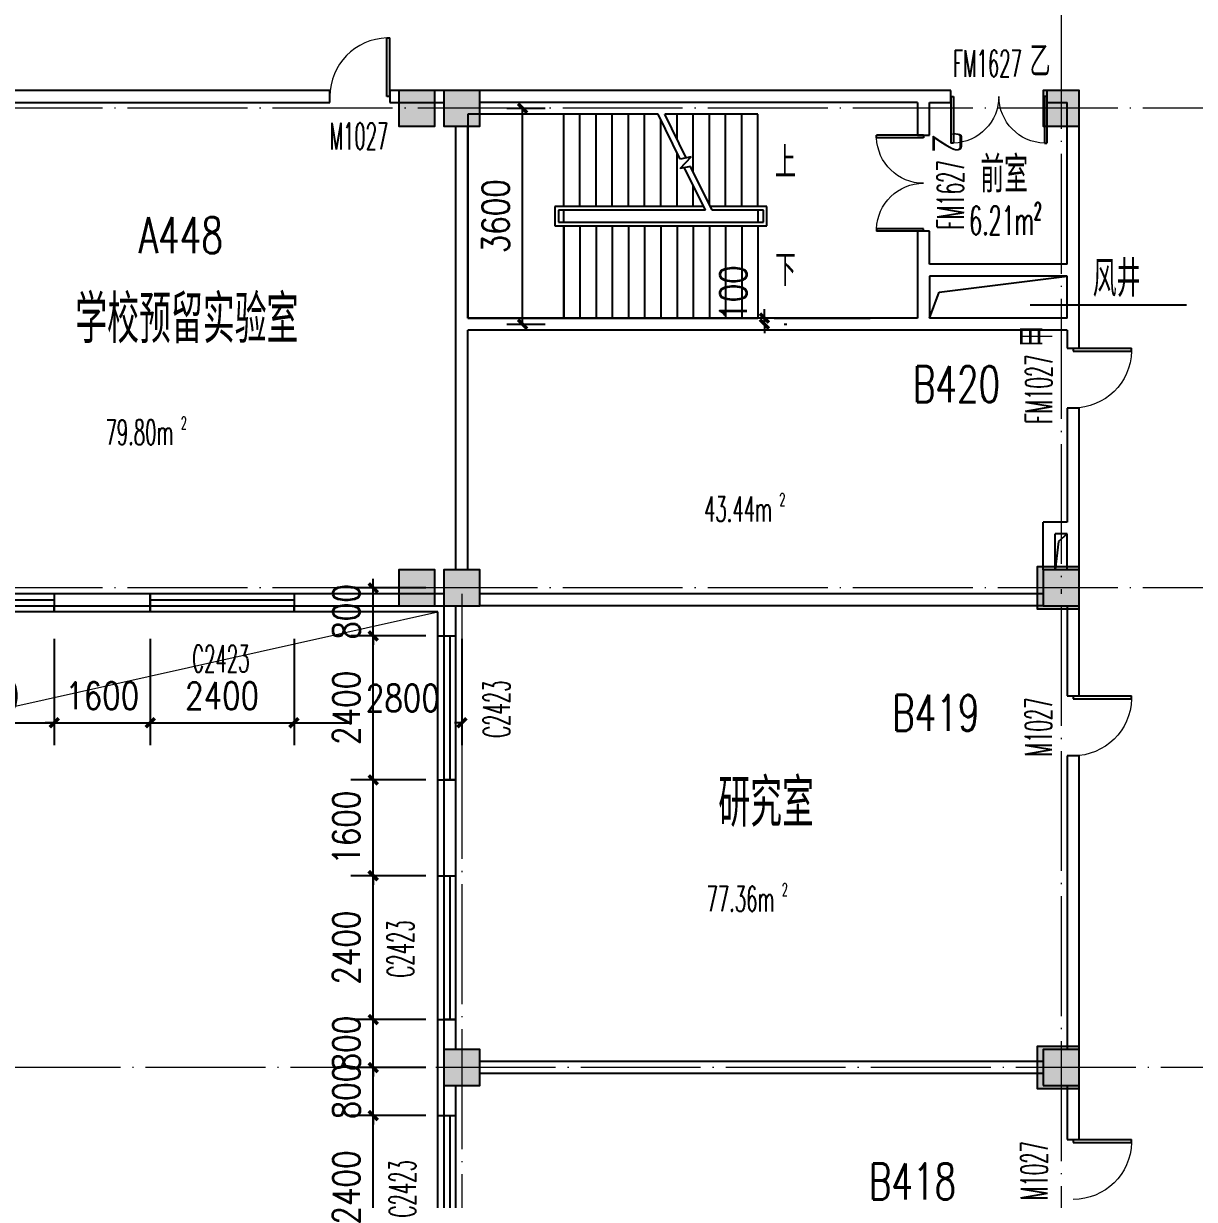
# Model space of a CAD drawing. Extents: x 1417642 to 3570900, y 124798 to 1191112.
# Drawn here: x 1504097 to 1523634, y 333017 to 352632 of the extents above; entities that cross this region are included whole.
import ezdxf

# ---------------------------------------------------------------- set-up
doc = ezdxf.new("R2010")
doc.units = 0
doc.header["$LTSCALE"] = 1000
doc.header["$MEASUREMENT"] = 0
doc.linetypes.add('DOTE', pattern=[2.42, 2, -0.2, 0.02, -0.2])
doc.layers.get('0').update_dxf_attribs({"linetype": 'CONTINUOUS'})
doc.layers.get('Defpoints').update_dxf_attribs({"linetype": 'CONTINUOUS'})
for name, color, linetype in [('colu', 2, 'CONTINUOUS'), ('COLUMN', 9, 'CONTINUOUS'), ('DIM_SYMB', 3, 'CONTINUOUS'), ('DOTE', 1, 'DOTE'), ('PUB_DIM', 3, 'CONTINUOUS'), ('PUB_HATCH', 8, 'CONTINUOUS'), ('PUB_TEXT', 40, 'CONTINUOUS'), ('SPACE', 7, 'CONTINUOUS'), ('STAIR', 2, 'CONTINUOUS'), ('SURFACE', 6, 'CONTINUOUS'), ('tiaozheng', 20, 'CONTINUOUS'), ('WALL', 4, 'CONTINUOUS'), ('WINDOW', 2, 'CONTINUOUS'), ('WINDOW_TEXT', 7, 'CONTINUOUS'), ('填充', 252, 'CONTINUOUS'), ('建筑轮廓', 2, 'CONTINUOUS'), ('柱填充', 8, 'CONTINUOUS')]:
    doc.layers.add(name, color=color, linetype=linetype)
doc.styles.add('_TCH_DIM', font='ROMANS', dxfattribs={"width": 0.7, "bigfont": 'Z'})
doc.styles.add('_TCH_SPACE', font='ROMANS', dxfattribs={"width": 0.7, "height": 5, "bigfont": 'Z'})
doc.styles.add('_TCH_WINDOW', font='ROMANS.shx', dxfattribs={"width": 0.7, "height": 400, "bigfont": 'Z.shx'})
doc.styles.add('DIM_FONT', font='SIMPLEX.shx', dxfattribs={"width": 0.8})
doc.styles.add('Z', font='ROMANS', dxfattribs={"width": 0.7, "bigfont": 'Z'})
doc.dimstyles.new('DIMN150', dxfattribs={"dimscale": 1.5, "dimtxt": 300, "dimasz": 100, "dimexe": 250, "dimexo": 300, "dimgap": 150, "dimtad": 1, "dimdec": 0, "dimzin": 0, "dimdsep": 46, "dimtxsty": 'DIM_FONT', "dimblk": 'ARCHTICK', "dimcen": 0.09, "dimdle": 1.5, "dimclrt": 7, "dimazin": 2, "dimtfac": 1, "dimtdec": 0, "dimtix": 1, "dimtmove": 2, "dimatfit": 3, "dimldrblk": 'ARCHTICK', "dimfxl": 1, "dimtolj": 1, "dimtzin": 0, "dimarcsym": 0})

# ---------------------------------------------------------------- blocks, each defined once
blk = doc.blocks.new('896')
at = {"layer": '柱填充'}
h = blk.add_hatch(color=256, dxfattribs=at)
h.paths.add_polyline_path([(1580873, 568265), (1580873, 568965), (1580273, 568965), (1580273, 568265)])
h.paths.add_polyline_path([(1572873, 568265), (1572873, 568965), (1572273, 568965), (1572273, 568265)])
h.paths.add_polyline_path([(1564873, 568265), (1564873, 568965), (1564273, 568965), (1564273, 568265)])
h.paths.add_polyline_path([(1556873, 568265), (1556873, 568965), (1556273, 568965), (1556273, 568265)])
h.paths.add_polyline_path([(1546873, 568265), (1546873, 568965), (1546273, 568965), (1546273, 568265)])
h.paths.add_polyline_path([(1536873, 568265), (1536873, 568965), (1536273, 568965), (1536273, 568265)])
h.paths.add_polyline_path([(1533273, 568265), (1533273, 568965), (1532673, 568965), (1532673, 568265)])
h.paths.add_polyline_path([(1523273, 568365), (1523273, 568965), (1522673, 568965), (1522673, 568365)])
h.paths.add_polyline_path([(1590123, 558965), (1589423, 558965), (1589423, 558365), (1590123, 558365)])
h.paths.add_polyline_path([(1580923, 558365), (1580923, 559065), (1580223, 559065), (1580223, 558365)])
h.paths.add_polyline_path([(1572923, 558365), (1572923, 559065), (1572223, 559065), (1572223, 558365)])
h.paths.add_polyline_path([(1564923, 558365), (1564923, 559065), (1564223, 559065), (1564223, 558365)])
h.paths.add_polyline_path([(1556923, 558365), (1556923, 559065), (1556223, 559065), (1556223, 558365)])
h.paths.add_polyline_path([(1546923, 558365), (1546923, 559065), (1546223, 559065), (1546223, 558365)])
h.paths.add_polyline_path([(1536873, 558365), (1536873, 558965), (1536273, 558965), (1536273, 558365)])
h.paths.add_polyline_path([(1533273, 558365), (1533273, 558965), (1532673, 558965), (1532673, 558365)])
h.paths.add_polyline_path([(1523372, 558965), (1522672, 558965), (1522672, 558365), (1523372, 558365)])
h.paths.add_polyline_path([(1590123, 554765), (1590123, 555365), (1589523, 555365), (1589523, 554765)])
h.paths.add_polyline_path([(1580873, 554765), (1580873, 555365), (1580273, 555365), (1580273, 554765)])
h.paths.add_polyline_path([(1572873, 554765), (1572873, 555365), (1572273, 555365), (1572273, 554765)])
h.paths.add_polyline_path([(1564873, 554765), (1564873, 555365), (1564273, 555365), (1564273, 554765)])
h.paths.add_polyline_path([(1556873, 554765), (1556873, 555365), (1556273, 555365), (1556273, 554765)])
h.paths.add_polyline_path([(1546873, 554765), (1546873, 555365), (1546273, 555365), (1546273, 554765)])
h.paths.add_polyline_path([(1536873, 554765), (1536873, 555365), (1536273, 555365), (1536273, 554765)])
h.paths.add_polyline_path([(1533273, 554765), (1533273, 555365), (1532673, 555365), (1532673, 554765)])
h.paths.add_polyline_path([(1523372, 555365), (1522672, 555365), (1522672, 554765), (1523372, 554765)])
h.paths.add_polyline_path([(1590123, 546765), (1590123, 547365), (1589523, 547365), (1589523, 546765)])
h.paths.add_polyline_path([(1580873, 546765), (1580873, 547365), (1580273, 547365), (1580273, 546765)])
h.paths.add_polyline_path([(1572873, 546765), (1572873, 547365), (1572273, 547365), (1572273, 546765)])
h.paths.add_polyline_path([(1564873, 546765), (1564873, 547365), (1564273, 547365), (1564273, 546765)])
h.paths.add_polyline_path([(1556873, 546765), (1556873, 547365), (1556273, 547365), (1556273, 546765)])
h.paths.add_polyline_path([(1546873, 546715), (1546873, 547415), (1546173, 547415), (1546173, 546715)])
h.paths.add_polyline_path([(1536973, 546715), (1536973, 547415), (1536273, 547415), (1536273, 546715)])
h.paths.add_polyline_path([(1533273, 546715), (1533273, 547415), (1532573, 547415), (1532573, 546715)])
h.paths.add_polyline_path([(1523372, 547365), (1522672, 547365), (1522672, 546765), (1523372, 546765)])
h.paths.add_polyline_path([(1546873, 539365), (1546173, 539365), (1546173, 538765), (1546873, 538765)])
h.paths.add_polyline_path([(1536973, 538715), (1536973, 539415), (1536273, 539415), (1536273, 538715)])
h.paths.add_polyline_path([(1533273, 538715), (1533273, 539415), (1532573, 539415), (1532573, 538715)])
h.paths.add_polyline_path([(1523372, 539365), (1522672, 539365), (1522672, 538765), (1523372, 538765)])
h.paths.add_polyline_path([(1546873, 531365), (1546173, 531365), (1546173, 530765), (1546873, 530765)])
h.paths.add_polyline_path([(1536973, 530715), (1536973, 531415), (1536273, 531415), (1536273, 530715)])
h.paths.add_polyline_path([(1533273, 530715), (1533273, 531415), (1532573, 531415), (1532573, 530715)])
h.paths.add_polyline_path([(1523372, 531365), (1522672, 531365), (1522672, 530765), (1523372, 530765)])
h.paths.add_polyline_path([(1546873, 523365), (1546173, 523365), (1546173, 522765), (1546873, 522765)])
h.paths.add_polyline_path([(1536973, 522715), (1536973, 523415), (1536273, 523415), (1536273, 522715)])
h.paths.add_polyline_path([(1533273, 522715), (1533273, 523415), (1532573, 523415), (1532573, 522715)])
h.paths.add_polyline_path([(1523372, 523365), (1522672, 523365), (1522672, 522765), (1523372, 522765)])
h.paths.add_polyline_path([(1546873, 515365), (1546173, 515365), (1546173, 514765), (1546873, 514765)])
h.paths.add_polyline_path([(1536973, 514715), (1536973, 515415), (1536273, 515415), (1536273, 514715)])
h.paths.add_polyline_path([(1533273, 514715), (1533273, 515415), (1532573, 515415), (1532573, 514715)])
h.paths.add_polyline_path([(1523372, 515365), (1522672, 515365), (1522672, 514765), (1523372, 514765)])
h.paths.add_polyline_path([(1546873, 507365), (1546173, 507365), (1546173, 506765), (1546873, 506765)])
h.paths.add_polyline_path([(1536973, 506715), (1536973, 507415), (1536273, 507415), (1536273, 506715)])
h.paths.add_polyline_path([(1533273, 506715), (1533273, 507415), (1532573, 507415), (1532573, 506715)])
h.paths.add_polyline_path([(1523372, 507365), (1522672, 507365), (1522672, 506765), (1523372, 506765)])
h.paths.add_polyline_path([(1546873, 499365), (1546173, 499365), (1546173, 498765), (1546873, 498765)])
h.paths.add_polyline_path([(1536973, 498715), (1536973, 499415), (1536273, 499415), (1536273, 498715)])
h.paths.add_polyline_path([(1533273, 498715), (1533273, 499415), (1532573, 499415), (1532573, 498715)])
h.paths.add_polyline_path([(1523372, 499365), (1522672, 499365), (1522672, 498765), (1523372, 498765)])
h.paths.add_polyline_path([(1546873, 490765), (1546873, 491365), (1546273, 491365), (1546273, 490765)])
h.paths.add_polyline_path([(1536873, 490765), (1536873, 491365), (1536273, 491365), (1536273, 490765)])
h.paths.add_polyline_path([(1533273, 490765), (1533273, 491365), (1532673, 491365), (1532673, 490765)])
h.paths.add_polyline_path([(1523273, 490765), (1523273, 491365), (1522673, 491365), (1522673, 490765)])
at = {"layer": 'colu'}
for points in [[(1590123, 554765), (1590123, 555365), (1589523, 555365), (1589523, 554765)], [(1590123, 546765), (1590123, 547365), (1589523, 547365), (1589523, 546765)]]:
    blk.add_lwpolyline(points, close=True, dxfattribs=at)
blk = doc.blocks.new('i89')
at = {"layer": '柱填充'}
h = blk.add_hatch(color=256, dxfattribs=at)
h.paths.add_polyline_path([(1555333, 501498), (1555333, 502098), (1554733, 502098), (1554733, 501498)])
h.paths.add_polyline_path([(1525733, 501498), (1525733, 502098), (1525133, 502098), (1525133, 501498)])
h.paths.add_polyline_path([(1517733, 501498), (1517733, 502098), (1517133, 502098), (1517133, 501498)])
h.paths.add_polyline_path([(1509733, 501498), (1509733, 502098), (1509133, 502098), (1509133, 501498)])
h.paths.add_polyline_path([(1501733, 501498), (1501733, 502098), (1501133, 502098), (1501133, 501498)])
h.paths.add_polyline_path([(1498133, 501498), (1498133, 502098), (1497533, 502098), (1497533, 501498)])
h.paths.add_polyline_path([(1498133, 529448), (1498133, 530148), (1497433, 530148), (1497433, 529448)])
h.paths.add_polyline_path([(1498133, 537448), (1498133, 538148), (1497433, 538148), (1497433, 537448)])
h.paths.add_polyline_path([(1541783, 545398), (1541783, 546098), (1541083, 546098), (1541083, 545398)])
h.paths.add_polyline_path([(1565333, 559098), (1565333, 559698), (1564733, 559698), (1564733, 559098)])
h.paths.add_polyline_path([(1565383, 549098), (1565383, 549798), (1564683, 549798), (1564683, 549098)])
h.paths.add_polyline_path([(1565333, 545498), (1565333, 546098), (1564733, 546098), (1564733, 545498)])
h.paths.add_polyline_path([(1565383, 538098), (1564683, 538098), (1564683, 537498), (1565383, 537498)])
h.paths.add_polyline_path([(1565333, 529498), (1565333, 530098), (1564733, 530098), (1564733, 529498)])
h.paths.add_polyline_path([(1565333, 519498), (1565333, 520098), (1564733, 520098), (1564733, 519498)])
h.paths.add_polyline_path([(1565333, 511498), (1565333, 512098), (1564733, 512098), (1564733, 511498)])
h.paths.add_polyline_path([(1565333, 501498), (1565333, 502098), (1564733, 502098), (1564733, 501498)])
h.paths.add_polyline_path([(1555333, 559098), (1555333, 559698), (1554733, 559698), (1554733, 559098)])
h.paths.add_polyline_path([(1555333, 549098), (1555333, 549698), (1554733, 549698), (1554733, 549098)])
h.paths.add_polyline_path([(1555333, 545498), (1555333, 546098), (1554733, 546098), (1554733, 545498)])
h.paths.add_polyline_path([(1555333, 537498), (1555333, 538098), (1554733, 538098), (1554733, 537498)])
h.paths.add_polyline_path([(1555433, 529448), (1555433, 530148), (1554733, 530148), (1554733, 529448)])
h.paths.add_polyline_path([(1555433, 519448), (1555433, 520148), (1554733, 520148), (1554733, 519448)])
h.paths.add_polyline_path([(1555433, 511498), (1555433, 512198), (1554733, 512198), (1554733, 511498)])
h.paths.add_polyline_path([(1551733, 557298), (1551733, 557898), (1551133, 557898), (1551133, 557298)])
h.paths.add_polyline_path([(1551783, 549098), (1551783, 549798), (1551083, 549798), (1551083, 549098)])
h.paths.add_polyline_path([(1551733, 545498), (1551733, 546098), (1551133, 546098), (1551133, 545498)])
h.paths.add_polyline_path([(1551733, 537498), (1551733, 538098), (1551133, 538098), (1551133, 537498)])
h.paths.add_polyline_path([(1551733, 529498), (1551733, 530098), (1551133, 530098), (1551133, 529498)])
h.paths.add_polyline_path([(1551733, 519498), (1551733, 520098), (1551133, 520098), (1551133, 519498)])
h.paths.add_polyline_path([(1551783, 511498), (1551783, 512198), (1551083, 512198), (1551083, 511498)])
h.paths.add_polyline_path([(1551733, 501498), (1551733, 502098), (1551133, 502098), (1551133, 501498)])
h.paths.add_polyline_path([(1541733, 559098), (1541733, 559698), (1541133, 559698), (1541133, 559098)])
h.paths.add_polyline_path([(1541733, 557298), (1541733, 557898), (1541133, 557898), (1541133, 557298)])
h.paths.add_polyline_path([(1541783, 549098), (1541783, 549798), (1541083, 549798), (1541083, 549098)])
h.paths.add_polyline_path([(1541733, 537498), (1541733, 538298), (1541133, 538298), (1541133, 537498)])
h.paths.add_polyline_path([(1541733, 519298), (1541733, 520098), (1541133, 520098), (1541133, 519298)])
h.paths.add_polyline_path([(1541833, 511498), (1541833, 512298), (1541033, 512298), (1541033, 511498)])
h.paths.add_polyline_path([(1541733, 501498), (1541733, 502098), (1541133, 502098), (1541133, 501498)])
h.paths.add_polyline_path([(1533733, 559098), (1533733, 559698), (1533133, 559698), (1533133, 559098)])
h.paths.add_polyline_path([(1533783, 549098), (1533783, 549798), (1533083, 549798), (1533083, 549098)])
h.paths.add_polyline_path([(1533733, 545498), (1533733, 546098), (1533133, 546098), (1533133, 545498)])
h.paths.add_polyline_path([(1533733, 537498), (1533733, 538298), (1533133, 538298), (1533133, 537498)])
h.paths.add_polyline_path([(1533733, 519298), (1533733, 520098), (1533133, 520098), (1533133, 519298)])
h.paths.add_polyline_path([(1533833, 511498), (1533833, 512298), (1533033, 512298), (1533033, 511498)])
h.paths.add_polyline_path([(1533733, 501498), (1533733, 502098), (1533133, 502098), (1533133, 501498)])
h.paths.add_polyline_path([(1525733, 559098), (1525733, 559698), (1525133, 559698), (1525133, 559098)])
h.paths.add_polyline_path([(1525783, 549098), (1525783, 549798), (1525083, 549798), (1525083, 549098)])
h.paths.add_polyline_path([(1525733, 545498), (1525733, 546098), (1525133, 546098), (1525133, 545498)])
h.paths.add_polyline_path([(1525733, 537498), (1525733, 538298), (1525133, 538298), (1525133, 537498)])
h.paths.add_polyline_path([(1525733, 519298), (1525733, 520098), (1525133, 520098), (1525133, 519298)])
h.paths.add_polyline_path([(1525833, 511498), (1525833, 512298), (1525033, 512298), (1525033, 511498)])
h.paths.add_polyline_path([(1517733, 559098), (1517733, 559698), (1517133, 559698), (1517133, 559098)])
h.paths.add_polyline_path([(1517783, 549098), (1517783, 549798), (1517083, 549798), (1517083, 549098)])
h.paths.add_polyline_path([(1517733, 545498), (1517733, 546098), (1517133, 546098), (1517133, 545498)])
h.paths.add_polyline_path([(1517733, 537498), (1517733, 538298), (1517133, 538298), (1517133, 537498)])
h.paths.add_polyline_path([(1517733, 519298), (1517733, 520098), (1517133, 520098), (1517133, 519298)])
h.paths.add_polyline_path([(1517833, 511498), (1517833, 512298), (1517033, 512298), (1517033, 511498)])
h.paths.add_polyline_path([(1509733, 559098), (1509733, 559698), (1509133, 559698), (1509133, 559098)])
h.paths.add_polyline_path([(1509783, 549098), (1509783, 549798), (1509083, 549798), (1509083, 549098)])
h.paths.add_polyline_path([(1509733, 545498), (1509733, 546098), (1509133, 546098), (1509133, 545498)])
h.paths.add_polyline_path([(1509733, 537498), (1509733, 538298), (1509133, 538298), (1509133, 537498)])
h.paths.add_polyline_path([(1509733, 519298), (1509733, 520098), (1509133, 520098), (1509133, 519298)])
h.paths.add_polyline_path([(1509833, 511498), (1509833, 512298), (1509033, 512298), (1509033, 511498)])
h.paths.add_polyline_path([(1509733, 480798), (1509733, 481398), (1509133, 481398), (1509133, 480798)])
h.paths.add_polyline_path([(1501733, 559098), (1501733, 559698), (1501133, 559698), (1501133, 559098)])
h.paths.add_polyline_path([(1501733, 549098), (1501733, 549698), (1501133, 549698), (1501133, 549098)])
h.paths.add_polyline_path([(1501733, 545498), (1501733, 546098), (1501133, 546098), (1501133, 545498)])
h.paths.add_polyline_path([(1501733, 537498), (1501733, 538098), (1501133, 538098), (1501133, 537498)])
h.paths.add_polyline_path([(1501733, 529498), (1501733, 530098), (1501133, 530098), (1501133, 529498)])
h.paths.add_polyline_path([(1501733, 519498), (1501733, 520098), (1501133, 520098), (1501133, 519498)])
h.paths.add_polyline_path([(1501833, 511498), (1501833, 512198), (1501133, 512198), (1501133, 511498)])
h.paths.add_polyline_path([(1501733, 480798), (1501733, 481398), (1501133, 481398), (1501133, 480798)])
h.paths.add_polyline_path([(1498133, 559098), (1498133, 559698), (1497533, 559698), (1497533, 559098)])
h.paths.add_polyline_path([(1498183, 549098), (1498183, 549798), (1497483, 549798), (1497483, 549098)])
h.paths.add_polyline_path([(1498133, 545498), (1498133, 546098), (1497533, 546098), (1497533, 545498)])
h.paths.add_polyline_path([(1498133, 519448), (1498133, 520148), (1497433, 520148), (1497433, 519448)])
h.paths.add_polyline_path([(1498133, 511448), (1498133, 512148), (1497433, 512148), (1497433, 511448)])
h.paths.add_polyline_path([(1498133, 480798), (1498133, 481398), (1497533, 481398), (1497533, 480798)])
h.paths.add_polyline_path([(1488133, 559098), (1488133, 559698), (1487533, 559698), (1487533, 559098)])
h.paths.add_polyline_path([(1488233, 549098), (1488233, 549798), (1487533, 549798), (1487533, 549098)])
h.paths.add_polyline_path([(1488133, 545498), (1488133, 546098), (1487533, 546098), (1487533, 545498)])
h.paths.add_polyline_path([(1488133, 537498), (1488133, 538098), (1487533, 538098), (1487533, 537498)])
h.paths.add_polyline_path([(1488133, 529498), (1488133, 530098), (1487533, 530098), (1487533, 529498)])
h.paths.add_polyline_path([(1488133, 519498), (1488133, 520098), (1487533, 520098), (1487533, 519498)])
h.paths.add_polyline_path([(1488133, 511498), (1488133, 512098), (1487533, 512098), (1487533, 511498)])
h.paths.add_polyline_path([(1488133, 501498), (1488133, 502098), (1487533, 502098), (1487533, 501498)])
h.paths.add_polyline_path([(1488133, 480798), (1488133, 481398), (1487533, 481398), (1487533, 480798)])
h.paths.add_polyline_path([(1498133, 484398), (1498133, 485198), (1497433, 485198), (1497433, 484398)])
h.paths.add_polyline_path([(1498134, 496298), (1498134, 497098), (1497433, 497098), (1497433, 496298)])
h.paths.add_polyline_path([(1487533, 497098), (1487533, 496298), (1488233, 496298), (1488233, 497098)])
h.paths.add_polyline_path([(1487533, 485198), (1487533, 484398), (1488233, 484398), (1488233, 485198)])
h.paths.add_polyline_path([(1509733, 496298), (1509733, 497098), (1509033, 497098), (1509033, 496298)])
h.paths.add_polyline_path([(1509733, 484398), (1509733, 485198), (1509033, 485198), (1509033, 484398)])
at = {"layer": 'colu'}
for points in [[(1488133, 545498), (1488133, 546098), (1487533, 546098), (1487533, 545498)], [(1498133, 545498), (1498133, 546098), (1497533, 546098), (1497533, 545498)], [(1488133, 537498), (1488133, 538098), (1487533, 538098), (1487533, 537498)], [(1498133, 537448), (1498133, 538148), (1497433, 538148), (1497433, 537448)], [(1488133, 529498), (1488133, 530098), (1487533, 530098), (1487533, 529498)], [(1498133, 529448), (1498133, 530148), (1497433, 530148), (1497433, 529448)]]:
    blk.add_lwpolyline(points, close=True, dxfattribs=at)
blk = doc.blocks.new('_ArchTick')
at = {"color": 0, "linetype": 'ByBlock', "const_width": 0.4}
blk.add_lwpolyline([(-0.5, -0.5), (0.5, 0.5)], dxfattribs=at)
blk = doc.blocks.new('*D951')
at = {"layer": 'Defpoints', "color": 0}
for p in [(1516339, 347717), (1516339, 347617), (1516458, 347717)]:
    blk.add_point(p, dxfattribs=at)
at = {"layer": 'PUB_DIM', "color": 0, "lineweight": -2}
for p, q in [((1516458, 347717), (1516458, 347867)), ((1516458, 347617), (1516458, 347717)), ((1516458, 347617), (1516458, 347467)), ((1516789, 347717), (1516833, 347717)), ((1516789, 347617), (1516833, 347617))]:
    blk.add_line(p, q, dxfattribs=at)
at = {"layer": 'PUB_DIM', "color": 0, "lineweight": -2, "xscale": 150, "yscale": 150, "zscale": 150}
for p, rotation in [((1516458, 347717), 270), ((1516458, 347617), 90)]:
    blk.add_blockref('_ArchTick', p, dxfattribs=dict(at, rotation=rotation))
at = {"layer": 'PUB_DIM', "color": 7, "insert": (1515941, 348135), "char_height": 450, "attachment_point": 5, "rotation": 90, "style": 'DIM_FONT'}
blk.add_mtext('\\A1;100', dxfattribs=at)
blk = doc.blocks.new('*D1097')
at = {"layer": 'Defpoints', "color": 0}
for p in [(1509933, 343217), (1511260, 343217), (1511260, 342417)]:
    blk.add_point(p, dxfattribs=at)
at = {"layer": 'PUB_DIM', "color": 0, "lineweight": -2}
for p, q in [((1509933, 343217), (1509933, 343367)), ((1510810, 343217), (1509558, 343217)), ((1509933, 342417), (1509933, 343217)), ((1510810, 342417), (1509558, 342417)), ((1509933, 342417), (1509933, 342267))]:
    blk.add_line(p, q, dxfattribs=at)
at = {"layer": 'PUB_DIM', "color": 0, "lineweight": -2, "xscale": 150, "yscale": 150, "zscale": 150}
for p, rotation in [((1509933, 343217), 269.9904508880487), ((1509933, 342417), 89.99045088804874)]:
    blk.add_blockref('_ArchTick', p, dxfattribs=dict(at, rotation=rotation))
at = {"layer": 'PUB_DIM', "color": 7, "insert": (1509483, 342817), "char_height": 450, "attachment_point": 5, "rotation": 89.9905, "style": 'DIM_FONT'}
blk.add_mtext('\\A1;800', dxfattribs=at)
blk = doc.blocks.new('*D1098')
at = {"layer": 'Defpoints', "color": 0}
for p in [(1509933, 342417), (1511260, 342417), (1511260, 340017)]:
    blk.add_point(p, dxfattribs=at)
at = {"layer": 'PUB_DIM', "color": 0, "lineweight": -2}
for p, q in [((1510810, 342417), (1509558, 342417)), ((1509932, 340015), (1509933, 342419)), ((1510810, 340017), (1509557, 340017))]:
    blk.add_line(p, q, dxfattribs=at)
at = {"layer": 'PUB_DIM', "color": 0, "lineweight": -2, "xscale": 150, "yscale": 150, "zscale": 150}
for p, rotation in [((1509933, 342417), 89.99045088805158), ((1509932, 340017), 269.9904508880516)]:
    blk.add_blockref('_ArchTick', p, dxfattribs=dict(at, rotation=rotation))
at = {"layer": 'PUB_DIM', "color": 7, "insert": (1509482, 341217), "char_height": 450, "attachment_point": 5, "rotation": 89.9905, "style": 'DIM_FONT'}
blk.add_mtext('\\A1;2400', dxfattribs=at)
blk = doc.blocks.new('*D1099')
at = {"layer": 'Defpoints', "color": 0}
for p in [(1509932, 340017), (1511260, 340017), (1511259, 338417)]:
    blk.add_point(p, dxfattribs=at)
at = {"layer": 'PUB_DIM', "color": 0, "lineweight": -2}
for p, q in [((1509932, 340017), (1509932, 340167)), ((1510810, 340017), (1509557, 340017)), ((1509932, 338417), (1509932, 340017)), ((1510809, 338417), (1509557, 338417)), ((1509932, 338417), (1509932, 338267))]:
    blk.add_line(p, q, dxfattribs=at)
at = {"layer": 'PUB_DIM', "color": 0, "lineweight": -2, "xscale": 150, "yscale": 150, "zscale": 150}
for p, rotation in [((1509932, 340017), 269.9904508880541), ((1509932, 338417), 89.9904508880541)]:
    blk.add_blockref('_ArchTick', p, dxfattribs=dict(at, rotation=rotation))
at = {"layer": 'PUB_DIM', "color": 7, "insert": (1509482, 339217), "char_height": 450, "attachment_point": 5, "rotation": 89.9905, "style": 'DIM_FONT'}
blk.add_mtext('\\A1;1600', dxfattribs=at)
blk = doc.blocks.new('*D1100')
at = {"layer": 'Defpoints', "color": 0}
for p in [(1509932, 338417), (1511259, 338417), (1511259, 336017)]:
    blk.add_point(p, dxfattribs=at)
at = {"layer": 'PUB_DIM', "color": 0, "lineweight": -2}
for p, q in [((1510809, 338417), (1509557, 338417)), ((1509932, 336015), (1509932, 338419)), ((1510809, 336017), (1509557, 336017))]:
    blk.add_line(p, q, dxfattribs=at)
at = {"layer": 'PUB_DIM', "color": 0, "lineweight": -2, "xscale": 150, "yscale": 150, "zscale": 150}
for p, rotation in [((1509932, 338417), 89.99045088805146), ((1509932, 336017), 269.9904508880515)]:
    blk.add_blockref('_ArchTick', p, dxfattribs=dict(at, rotation=rotation))
at = {"layer": 'PUB_DIM', "color": 7, "insert": (1509482, 337217), "char_height": 450, "attachment_point": 5, "rotation": 89.9905, "style": 'DIM_FONT'}
blk.add_mtext('\\A1;2400', dxfattribs=at)
blk = doc.blocks.new('*D1101')
at = {"layer": 'Defpoints', "color": 0}
for p in [(1509932, 336017), (1511259, 336017), (1511259, 335217)]:
    blk.add_point(p, dxfattribs=at)
at = {"layer": 'PUB_DIM', "color": 0, "lineweight": -2}
for p, q in [((1510809, 336017), (1509557, 336017)), ((1509931, 335217), (1509932, 336017)), ((1509932, 336017), (1509932, 336167)), ((1510809, 335217), (1509556, 335217)), ((1509931, 335217), (1509931, 335067))]:
    blk.add_line(p, q, dxfattribs=at)
at = {"layer": 'PUB_DIM', "color": 0, "lineweight": -2, "xscale": 150, "yscale": 150, "zscale": 150}
for p, rotation in [((1509932, 336017), 269.9904508880525), ((1509931, 335217), 89.99045088805251)]:
    blk.add_blockref('_ArchTick', p, dxfattribs=dict(at, rotation=rotation))
at = {"layer": 'PUB_DIM', "color": 7, "insert": (1509481, 335617), "char_height": 450, "attachment_point": 5, "rotation": 89.9905, "style": 'DIM_FONT'}
blk.add_mtext('\\A1;800', dxfattribs=at)
blk = doc.blocks.new('*D1102')
at = {"layer": 'Defpoints', "color": 0}
for p in [(1509931, 335217), (1511259, 335217), (1511259, 334417)]:
    blk.add_point(p, dxfattribs=at)
at = {"layer": 'PUB_DIM', "color": 0, "lineweight": -2}
for p, q in [((1509931, 335217), (1509931, 335367)), ((1510809, 335217), (1509556, 335217)), ((1509931, 334417), (1509931, 335217)), ((1510809, 334417), (1509556, 334417)), ((1509931, 334417), (1509931, 334267))]:
    blk.add_line(p, q, dxfattribs=at)
at = {"layer": 'PUB_DIM', "color": 0, "lineweight": -2, "xscale": 150, "yscale": 150, "zscale": 150}
for p, rotation in [((1509931, 335217), 269.9904508880646), ((1509931, 334417), 89.99045088806457)]:
    blk.add_blockref('_ArchTick', p, dxfattribs=dict(at, rotation=rotation))
at = {"layer": 'PUB_DIM', "color": 7, "insert": (1509481, 334817), "char_height": 450, "attachment_point": 5, "rotation": 89.9905, "style": 'DIM_FONT'}
blk.add_mtext('\\A1;800', dxfattribs=at)
blk = doc.blocks.new('*D1103')
at = {"layer": 'Defpoints', "color": 0}
for p in [(1509931, 334417), (1511259, 334417), (1511258, 332017)]:
    blk.add_point(p, dxfattribs=at)
at = {"layer": 'PUB_DIM', "color": 0, "lineweight": -2}
for p, q in [((1510809, 334417), (1509556, 334417)), ((1509931, 332015), (1509931, 334419)), ((1510808, 332017), (1509556, 332017))]:
    blk.add_line(p, q, dxfattribs=at)
at = {"layer": 'PUB_DIM', "color": 0, "lineweight": -2, "xscale": 150, "yscale": 150, "zscale": 150}
for p, rotation in [((1509931, 334417), 89.99045088805224), ((1509931, 332017), 269.9904508880522)]:
    blk.add_blockref('_ArchTick', p, dxfattribs=dict(at, rotation=rotation))
at = {"layer": 'PUB_DIM', "color": 7, "insert": (1509481, 333217), "char_height": 450, "attachment_point": 5, "rotation": 89.9905, "style": 'DIM_FONT'}
blk.add_mtext('\\A1;2400', dxfattribs=at)
blk = doc.blocks.new('*D1174')
at = {"layer": 'Defpoints', "color": 0}
for p in [(1502210, 342817), (1504610, 342817), (1504610, 340968)]:
    blk.add_point(p, dxfattribs=at)
at = {"layer": 'PUB_DIM', "color": 0, "lineweight": -2}
for p, q in [((1502210, 342367), (1502210, 340593)), ((1504610, 342367), (1504610, 340593)), ((1502208, 340968), (1504613, 340968))]:
    blk.add_line(p, q, dxfattribs=at)
at = {"layer": 'PUB_DIM', "color": 0, "lineweight": -2, "xscale": 150, "yscale": 150, "zscale": 150, "rotation": 180}
blk.add_blockref('_ArchTick', (1502210, 340968), dxfattribs=at)
at = {"layer": 'PUB_DIM', "color": 0, "lineweight": -2, "xscale": 150, "yscale": 150, "zscale": 150}
blk.add_blockref('_ArchTick', (1504610, 340968), dxfattribs=at)
at = {"layer": 'PUB_DIM', "color": 7, "insert": (1503410, 341418), "char_height": 450, "attachment_point": 5, "style": 'DIM_FONT'}
blk.add_mtext('\\A1;2400', dxfattribs=at)
blk = doc.blocks.new('*D1175')
at = {"layer": 'Defpoints', "color": 0}
for p in [(1504610, 342817), (1506210, 342817), (1506210, 340968)]:
    blk.add_point(p, dxfattribs=at)
at = {"layer": 'PUB_DIM', "color": 0, "lineweight": -2}
for p, q in [((1504610, 342367), (1504610, 340593)), ((1506210, 342367), (1506210, 340593)), ((1504610, 340968), (1504460, 340968)), ((1504610, 340968), (1506210, 340968)), ((1506210, 340968), (1506360, 340968))]:
    blk.add_line(p, q, dxfattribs=at)
at = {"layer": 'PUB_DIM', "color": 0, "lineweight": -2, "xscale": 150, "yscale": 150, "zscale": 150}
blk.add_blockref('_ArchTick', (1504610, 340968), dxfattribs=at)
at = {"layer": 'PUB_DIM', "color": 0, "lineweight": -2, "xscale": 150, "yscale": 150, "zscale": 150, "rotation": 180}
blk.add_blockref('_ArchTick', (1506210, 340968), dxfattribs=at)
at = {"layer": 'PUB_DIM', "color": 7, "insert": (1505410, 341418), "char_height": 450, "attachment_point": 5, "style": 'DIM_FONT'}
blk.add_mtext('\\A1;1600', dxfattribs=at)
blk = doc.blocks.new('*D1176')
at = {"layer": 'Defpoints', "color": 0}
for p in [(1506210, 342817), (1508610, 342817), (1508610, 340968)]:
    blk.add_point(p, dxfattribs=at)
at = {"layer": 'PUB_DIM', "color": 0, "lineweight": -2}
for p, q in [((1506210, 342367), (1506210, 340593)), ((1508610, 342367), (1508610, 340593)), ((1506208, 340968), (1508613, 340968))]:
    blk.add_line(p, q, dxfattribs=at)
at = {"layer": 'PUB_DIM', "color": 0, "lineweight": -2, "xscale": 150, "yscale": 150, "zscale": 150, "rotation": 180}
blk.add_blockref('_ArchTick', (1506210, 340968), dxfattribs=at)
at = {"layer": 'PUB_DIM', "color": 0, "lineweight": -2, "xscale": 150, "yscale": 150, "zscale": 150}
blk.add_blockref('_ArchTick', (1508610, 340968), dxfattribs=at)
at = {"layer": 'PUB_DIM', "color": 7, "insert": (1507410, 341418), "char_height": 450, "attachment_point": 5, "style": 'DIM_FONT'}
blk.add_mtext('\\A1;2400', dxfattribs=at)
blk = doc.blocks.new('*D1177')
at = {"layer": 'Defpoints', "color": 0}
for p in [(1508610, 342817), (1511410, 342817), (1511410, 340968)]:
    blk.add_point(p, dxfattribs=at)
at = {"layer": 'PUB_DIM', "color": 0, "lineweight": -2}
for p, q in [((1508610, 342367), (1508610, 340593)), ((1511410, 342367), (1511410, 340593)), ((1508608, 340968), (1509567, 340968)), ((1511413, 340968), (1511285, 340968))]:
    blk.add_line(p, q, dxfattribs=at)
at = {"layer": 'PUB_DIM', "color": 0, "lineweight": -2, "xscale": 150, "yscale": 150, "zscale": 150, "rotation": 180}
blk.add_blockref('_ArchTick', (1508610, 340968), dxfattribs=at)
at = {"layer": 'PUB_DIM', "color": 0, "lineweight": -2, "xscale": 150, "yscale": 150, "zscale": 150}
blk.add_blockref('_ArchTick', (1511410, 340968), dxfattribs=at)
at = {"layer": 'PUB_DIM', "color": 7, "insert": (1510426, 341381), "char_height": 450, "attachment_point": 5, "style": 'DIM_FONT'}
blk.add_mtext('\\A1;2800', dxfattribs=at)
blk = doc.blocks.new('*D1461')
at = {"layer": 'Defpoints', "color": 0}
for p in [(1511710, 351217), (1512423, 351217), (1511710, 347617)]:
    blk.add_point(p, dxfattribs=at)
at = {"layer": 'PUB_DIM', "color": 0, "lineweight": -2}
for p, q in [((1512160, 351217), (1512798, 351217)), ((1512423, 347615), (1512423, 351219)), ((1512160, 347617), (1512798, 347617))]:
    blk.add_line(p, q, dxfattribs=at)
at = {"layer": 'PUB_DIM', "color": 0, "lineweight": -2, "xscale": 150, "yscale": 150, "zscale": 150}
for p, rotation in [((1512423, 351217), 90), ((1512423, 347617), 270)]:
    blk.add_blockref('_ArchTick', p, dxfattribs=dict(at, rotation=rotation))
at = {"layer": 'PUB_DIM', "color": 7, "insert": (1511973, 349417), "char_height": 450, "attachment_point": 5, "rotation": 90, "style": 'DIM_FONT'}
blk.add_mtext('\\A1;3600', dxfattribs=at)
blk = doc.blocks.new('_FZH')
blk.add_lwpolyline([(-0.5, -0.5), (0.5, -0.5), (0.5, 0.5), (-0.5, 0.5)], close=True)
at = {"layer": 'PUB_HATCH'}
blk.add_solid([(-0.5, -0.5), (0.5, -0.5), (-0.5, 0.5), (0.5, 0.5)], dxfattribs=at)
blk = doc.blocks.new('$DorLib2D$00000002')
for p, q in [((-0.5, 0), (-0.5, 0.4875)), ((-0.475, 0.4875), (-0.5, 0.4875)), ((-0.475, 0), (-0.475, 0.4875)), ((0.475, 0), (0.475, 0.4875)), ((0.475, 0.4875), (0.5, 0.4875)), ((0.5, 0), (0.5, 0.4875)), ((-0.5, 0), (-0.475, 0)), ((0.5, 0), (0.475, 0))]:
    blk.add_line(p, q)
at = {"lineweight": 13}
for centre, start, end in [((-0.4875, 0), 0, 88.53072), ((0.4875, 0), 91.46928, 180)]:
    blk.add_arc(centre, 0.4875, start, end, dxfattribs=at)
blk = doc.blocks.new('$TCHSYS$WIN2D')
for p, q in [((-0.5, 0.5), (0.5, 0.5)), ((-0.5, 0.5), (-0.5, -0.5)), ((0.5, 0.5), (0.5, -0.5)), ((0.5, 0.1667), (-0.5, 0.1667)), ((0.5, -0.1667), (-0.5, -0.1667)), ((-0.5, -0.5), (0.5, -0.5))]:
    blk.add_line(p, q)
blk = doc.blocks.new('$DorLib2D$00000001')
for p, q in [((0.45, 0.975), (0.5, 0.975)), ((0.45, 0), (0.45, 0.975)), ((0.5, 0), (0.5, 0.975)), ((0.5, 0), (0.45, 0))]:
    blk.add_line(p, q)
at = {"lineweight": 13}
blk.add_arc((0.475, 0), 0.975, 91.4693, 180, dxfattribs=at)

msp = doc.modelspace()

# ---------------------------------------------------------------- linework, layer by layer
at = {"layer": 'DIM_SYMB'}
for points in [[(1516485.3, 348517, 0, 0, 0), (1512310.3, 348517, 0, 0, 0), (1512310.3, 350317, 0, 0, 0), (1514550.3, 350317, 120, 0, 0), (1515000.3, 350317, 0, 0, 0)], [(1516485.3, 350317, 0, 0, 0), (1515720.3, 350317, 120, 0, 0), (1515270.3, 350317, 0, 0, 0)]]:
    msp.add_lwpolyline(points, format="xyseb", dxfattribs=at)
at = {"layer": 'DOTE', "lineweight": 0}
for points in [[(1521410.3, 369817), (1521410.3, 343117)], [(1597373.8, 351217), (1432083.9, 351217)], [(1597373.8, 343217), (1432083.9, 343217)], [(1597373.8, 343217), (1432083.9, 343217)], [(1511410.3, 343117), (1511410.3, 259645.1)], [(1521410.3, 342917), (1521410.3, 259645.1)], [(1597673.8, 335217), (1501610.3, 335217)]]:
    msp.add_lwpolyline(points, dxfattribs=at)
at = {"layer": 'PUB_TEXT'}
msp.add_line((1520891.6, 347936.6), (1523500.5, 347936.6), dxfattribs=at)
at = {"layer": 'STAIR'}
for p, q in [((1513110.3, 351117), (1511510.3, 351117)), ((1511510.3, 351117), (1511510.3, 347717)), ((1514686, 351117), (1513110.3, 351117)), ((1513110.3, 349577), (1513110.3, 351117)), ((1513110.3, 349577), (1513110.3, 351117)), ((1513380.3, 349577), (1513380.3, 351117)), ((1513650.3, 349577), (1513650.3, 351117)), ((1513920.3, 349577), (1513920.3, 351117)), ((1514190.3, 349577), (1514190.3, 351117)), ((1514460.3, 349577), (1514460.3, 351117)), ((1515053.7, 350369.6), (1514686, 351117)), ((1516350.3, 351117), (1514797.4, 351117)), ((1515155.2, 350389.7), (1514797.4, 351117)), ((1515000.3, 350704.7), (1515000.3, 351117)), ((1515270.3, 350155.8), (1515270.3, 351117)), ((1515540.3, 349607), (1515540.3, 351117)), ((1515810.3, 349577), (1515810.3, 351117)), ((1516080.3, 349577), (1516080.3, 351117)), ((1516350.3, 349577), (1516350.3, 351117)), ((1514730.3, 349577), (1514730.3, 351027)), ((1515000.3, 349577), (1515000.3, 350478.1)), ((1515050.7, 350211.8), (1515236.9, 350405.9)), ((1515236.9, 350405.9), (1515053.7, 350369.6)), ((1515225.7, 350246.4), (1515050.7, 350211.8)), ((1515473.1, 349517), (1515124.2, 350226.3)), ((1515584.6, 349517), (1515225.7, 350246.4)), ((1515270.3, 349577), (1515270.3, 349929.3)), ((1515443.6, 349577), (1512960.3, 349577)), ((1512960.3, 349577), (1512960.3, 349257)), ((1516500.3, 349577), (1515555, 349577)), ((1516500.3, 349257), (1516500.3, 349577)), ((1515473.1, 349517), (1513020.3, 349517)), ((1513020.3, 349517), (1513020.3, 349317)), ((1515473.1, 349517), (1513110.3, 349517)), ((1513110.3, 349317), (1513110.3, 349517)), ((1516350.3, 349517), (1515584.6, 349517)), ((1516440.3, 349517), (1515584.6, 349517)), ((1516350.3, 349517), (1516350.3, 349317)), ((1516440.3, 349317), (1516440.3, 349517)), ((1512960.3, 349257), (1516500.3, 349257)), ((1513020.3, 349317), (1516440.3, 349317)), ((1513110.3, 349317), (1516350.3, 349317)), ((1513110.3, 349257), (1513110.3, 347717)), ((1513110.3, 347717), (1513110.3, 349257)), ((1513380.3, 349257), (1513380.3, 347717)), ((1513650.3, 349257), (1513650.3, 347717)), ((1513920.3, 349257), (1513920.3, 347717)), ((1514190.3, 349257), (1514190.3, 347717)), ((1514460.3, 349257), (1514460.3, 347717)), ((1514730.3, 349257), (1514730.3, 347717)), ((1515000.3, 349257), (1515000.3, 347717)), ((1515270.3, 349257), (1515270.3, 347717)), ((1515540.3, 349257), (1515540.3, 347717)), ((1515810.3, 349257), (1515810.3, 347717)), ((1516080.3, 349257), (1516080.3, 347717)), ((1516350.3, 349257), (1516350.3, 347717)), ((1511510.3, 347717), (1513110.3, 347717)), ((1513110.3, 347717), (1516350.3, 347717))]:
    msp.add_line(p, q, dxfattribs=at)
at = {"layer": 'STAIR', "lineweight": 0}
msp.add_lwpolyline([(1467810.8, 286217), (1473366, 334417), (1511010.3, 342817)], dxfattribs=at)
at = {"layer": 'SURFACE'}
for p, q in [((1504610.3, 342817), (1504610.3, 342917)), ((1506210.3, 342817), (1506210.3, 342917)), ((1508610.3, 342817), (1508610.3, 342917)), ((1506210.3, 342817), (1504610.3, 342817)), ((1511010.3, 342817), (1508610.3, 342817)), ((1511010.3, 342417), (1511010.3, 342817)), ((1511010.3, 342417), (1511110.3, 342417)), ((1511010.3, 340017), (1511110.3, 340017)), ((1511010.3, 338417), (1511010.3, 340017)), ((1511010.3, 338417), (1511110.3, 338417)), ((1511010.3, 336017), (1511110.3, 336017)), ((1511010.3, 335217), (1511010.3, 336017)), ((1511010.3, 334417), (1511010.3, 335217)), ((1511010.3, 334417), (1511110.3, 334417))]:
    msp.add_line(p, q, dxfattribs=at)
at = {"layer": 'tiaozheng', "color": 2}
for p, q in [((1519373.9, 348152.6), (1521510.3, 348417)), ((1519210.3, 347717), (1519373.9, 348152.6)), ((1521510.3, 344117), (1521363.5, 343990.4)), ((1521363.5, 343990.4), (1521310.3, 343517))]:
    msp.add_line(p, q, dxfattribs=at)
at = {"layer": 'WALL'}
for p, q in [((1509210.3, 351517), (1501710.3, 351517)), ((1509210.3, 351317), (1509210.3, 351517)), ((1511110.3, 351517), (1510210.3, 351517)), ((1510210.3, 351517), (1510210.3, 351317)), ((1519110.3, 351517), (1511710.3, 351517)), ((1519570.3, 351517), (1519110.3, 351517)), ((1519570.3, 351317), (1519570.3, 351517)), ((1521710.3, 351517), (1521170.3, 351517)), ((1521170.3, 351517), (1521170.3, 351317)), ((1521710.3, 348517), (1521710.3, 351517)), ((1501710.3, 351317), (1509210.3, 351317)), ((1510210.3, 351317), (1511110.3, 351317)), ((1519010.3, 351317), (1511710.3, 351317)), ((1519010.3, 351317), (1519010.3, 350767)), ((1519210.3, 351317), (1519570.3, 351317)), ((1519210.3, 350767), (1519210.3, 351317)), ((1521170.3, 351317), (1521510.3, 351317)), ((1521510.3, 348617), (1521510.3, 351317)), ((1511310.3, 347617), (1511310.3, 350917)), ((1511510.3, 347717), (1511510.3, 350917)), ((1519010.3, 350767), (1519210.3, 350767)), ((1519210.3, 349167), (1519010.3, 349167)), ((1519010.3, 349167), (1519010.3, 348517)), ((1519210.3, 348617), (1519210.3, 349167)), ((1521510.3, 348617), (1519210.3, 348617)), ((1519010.3, 348517), (1519010.3, 347717)), ((1521510.3, 348417), (1519210.3, 348417)), ((1519210.3, 348417), (1519210.3, 347717)), ((1521510.3, 347717), (1521510.3, 348417)), ((1521710.3, 347617), (1521710.3, 348517)), ((1511310.3, 343517), (1511310.3, 347617)), ((1519010.3, 347717), (1511510.3, 347717)), ((1521510.3, 347717), (1519210.3, 347717)), ((1521710.3, 347217), (1521710.3, 347617)), ((1511510.3, 343517), (1511510.3, 347517)), ((1519130.3, 347517), (1511510.3, 347517)), ((1521510.3, 347517), (1519110.3, 347517)), ((1521510.3, 347517), (1521510.3, 347217)), ((1521510.3, 347217), (1521710.3, 347217)), ((1521710.3, 346217), (1521510.3, 346217)), ((1521510.3, 346217), (1521510.3, 344317)), ((1521710.3, 344217), (1521710.3, 346217)), ((1521110.3, 343517), (1521110.3, 344317)), ((1521510.3, 344317), (1521110.3, 344317)), ((1521310.3, 343517), (1521310.3, 344117)), ((1521510.3, 344117), (1521310.3, 344117)), ((1521510.3, 343517), (1521510.3, 344117)), ((1521710.3, 343517), (1521710.3, 344217)), ((1506210.3, 343117), (1504610.3, 343117)), ((1504610.3, 343117), (1504610.3, 342917)), ((1506210.3, 342917), (1506210.3, 343117)), ((1511110.3, 343117), (1508610.3, 343117)), ((1508610.3, 343117), (1508610.3, 342917)), ((1521110.3, 343117), (1511710.3, 343117)), ((1504610.3, 342917), (1506210.3, 342917)), ((1508610.3, 342917), (1511110.3, 342917)), ((1511110.3, 342917), (1511110.3, 342417)), ((1511310.3, 342417), (1511310.3, 342917)), ((1521110.3, 342917), (1511710.3, 342917)), ((1521510.3, 342917), (1521510.3, 341417)), ((1521710.3, 341417), (1521710.3, 342917)), ((1511110.3, 342417), (1511310.3, 342417)), ((1521510.3, 341417), (1521710.3, 341417)), ((1521710.3, 340417), (1521510.3, 340417)), ((1521510.3, 340417), (1521510.3, 335517)), ((1521710.3, 335517), (1521710.3, 340417)), ((1511310.3, 340017), (1511110.3, 340017)), ((1511110.3, 340017), (1511110.3, 338417)), ((1511310.3, 338417), (1511310.3, 340017)), ((1511110.3, 338417), (1511310.3, 338417)), ((1511310.3, 336017), (1511110.3, 336017)), ((1511110.3, 336017), (1511110.3, 335517)), ((1511310.3, 335517), (1511310.3, 336017)), ((1521110.3, 335317), (1511710.3, 335317)), ((1521110.3, 335117), (1511710.3, 335117)), ((1511110.3, 334917), (1511110.3, 334417)), ((1511310.3, 334417), (1511310.3, 334917)), ((1521510.3, 334917), (1521510.3, 334016.7)), ((1521710.3, 334016.7), (1521710.3, 334917)), ((1511110.3, 334417), (1511310.3, 334417)), ((1521510.3, 334016.7), (1521710.3, 334016.7))]:
    msp.add_line(p, q, dxfattribs=at)
at = {"layer": '建筑轮廓'}
msp.add_line((1516620.3, 347717), (1518220.3, 347717), dxfattribs=at)

# ---------------------------------------------------------------- block references
at = {"layer": 'COLUMN', "lineweight": 0, "xscale": 600, "yscale": 600, "zscale": 600}
for p in [(1510660.3, 351217), (1511410.3, 351217), (1510660.3, 343217), (1511410.3, 343217), (1521410.3, 343217), (1511410.3, 335217), (1521410.3, 335217)]:
    msp.add_blockref('_FZH', p, dxfattribs=at)
at = {"layer": 'tiaozheng'}
for name, p in [('896', (-79162.5, -203848.2)), ('i89', (23577.2, -194581.3))]:
    msp.add_blockref(name, p, dxfattribs=at)
at = {"layer": 'WINDOW', "lineweight": 0}
ref = msp.add_blockref('$DorLib2D$00000001', (1509710.3, 351417), dxfattribs=dict(at, xscale=-1000, yscale=-1000, zscale=-1000, rotation=180))
ref.add_attrib('A', 'M1027', (1509201, 350529.8), dxfattribs={"layer": 'WINDOW_TEXT', "lineweight": 0, "height": 446.25, "style": '_TCH_WINDOW', "width": 0.494118})
for name, p, xscale, yscale, zscale, rotation in [('$DorLib2D$00000002', (1520370.3, 351417), -1600, 1600, -1600, 180), ('$DorLib2D$00000002', (1519110.3, 349967), 1600, -1600, 1600, 270), ('$DorLib2D$00000001', (1521610.3, 346717), 1000, -1000, 1000, 90)]:
    msp.add_blockref(name, p, dxfattribs=dict(at, xscale=xscale, yscale=yscale, zscale=zscale, rotation=rotation))
at = {"layer": 'WINDOW', "color": 2}
ref = msp.add_blockref('$TCHSYS$WIN2D', (1503410.3, 342967), dxfattribs=dict(at, xscale=2400, yscale=-300, zscale=2400, rotation=180))
ref.add_attrib('A', 'C2423', (1502911.5, 341814), dxfattribs={"layer": 'WINDOW_TEXT', "color": 2, "height": 446.25, "style": '_TCH_WINDOW', "width": 0.494118})
ref = msp.add_blockref('$TCHSYS$WIN2D', (1507410.3, 342967), dxfattribs=dict(at, xscale=2400, yscale=-300, zscale=2400, rotation=180))
ref.add_attrib('A', 'C2423', (1506911.5, 341814), dxfattribs={"layer": 'WINDOW_TEXT', "color": 2, "height": 446.25, "style": '_TCH_WINDOW', "width": 0.494118})
ref = msp.add_blockref('$TCHSYS$WIN2D', (1511160.3, 341217), dxfattribs=dict(at, xscale=2400, yscale=300, zscale=2400, rotation=90))
ref.add_attrib('A', 'C2423', (1512213.2, 340718.2), dxfattribs={"layer": 'WINDOW_TEXT', "color": 2, "height": 446.25, "rotation": 90, "style": '_TCH_WINDOW', "width": 0.494118})
at = {"layer": 'WINDOW', "lineweight": 0}
ref = msp.add_blockref('$DorLib2D$00000001', (1521610.3, 340917), dxfattribs=dict(at, xscale=1000, yscale=-1000, zscale=1000, rotation=90))
ref.add_attrib('A', 'M1027', (1521255.5, 340407.7), dxfattribs={"layer": 'WINDOW_TEXT', "lineweight": 0, "height": 446.25, "rotation": 90, "style": '_TCH_WINDOW', "width": 0.494118})
at = {"layer": 'WINDOW', "color": 2}
ref = msp.add_blockref('$TCHSYS$WIN2D', (1511160.3, 337217), dxfattribs=dict(at, xscale=2400, yscale=300, zscale=2400, rotation=90))
ref.add_attrib('A', 'C2423', (1510611.6, 336718.2), dxfattribs={"layer": 'WINDOW_TEXT', "color": 2, "height": 446.25, "rotation": 90, "style": '_TCH_WINDOW', "width": 0.494118})
ref = msp.add_blockref('$TCHSYS$WIN2D', (1511160.3, 333217), dxfattribs=dict(at, xscale=2400, yscale=300, zscale=2400, rotation=90))
ref.add_attrib('A', 'C2423', (1510642.2, 332718.2), dxfattribs={"layer": 'WINDOW_TEXT', "color": 2, "height": 446.25, "rotation": 90, "style": '_TCH_WINDOW', "width": 0.494118})
at = {"layer": 'WINDOW', "lineweight": 0}
ref = msp.add_blockref('$DorLib2D$00000001', (1521610.3, 333516.7), dxfattribs=dict(at, xscale=1000, yscale=-1000, zscale=1000, rotation=90))
ref.add_attrib('A', 'M1027', (1521183.3, 333007.4), dxfattribs={"layer": 'WINDOW_TEXT', "lineweight": 0, "height": 446.25, "rotation": 90, "style": '_TCH_WINDOW', "width": 0.494118})

# ---------------------------------------------------------------- texts
at = {"layer": 'PUB_TEXT'}
for s, height, style, width, p in [('上', 525, '_TCH_DIM', 0.7, (1516635.4, 350054.5)), ('前室', 600, 'Z', 0.7, (1520059, 349812.5, 0)), ('6.21m%%178', 480, 'Z', 0.525, (1519875, 349106.5)), ('下', 525, '_TCH_DIM', 0.7, (1516635.4, 348254.5)), ('风井', 600, 'Z', 0.7, (1521935.4, 348075.3))]:
    msp.add_text(s, height=height, dxfattribs=dict(at, style=style, width=width)).set_placement(p)
at = {"layer": 'PUB_TEXT', "color": 1, "lineweight": 60, "style": 'Z', "width": 0.7}
for s, p in [('A448', (1506019.7, 348800.1)), ('B420', (1518933.5, 346315.2)), ('B419', (1518587.9, 340832.6)), ('B418', (1518199.1, 333018.7))]:
    msp.add_text(s, height=600, dxfattribs=at).set_placement(p)
at = {"layer": 'SPACE', "style": '_TCH_SPACE', "width": 0.525}
for s, height, p in [('79.80m', 420, (1505464.7, 345603.6)), ('2', 210, (1506724.7, 345866.1)), ('43.44m', 420, (1515450.5, 344323.8)), ('2', 210, (1516710.5, 344586.3)), ('77.36m', 420, (1515492.2, 337821.5)), ('2', 210, (1516752.2, 338084))]:
    msp.add_text(s, height=height, dxfattribs=at).set_placement(p)
at = {"layer": 'WINDOW_TEXT', "style": '_TCH_WINDOW'}
for s, height, width, p in [('FM1627', 446.25, 0.494118, (1519601, 351742)), ('乙', 525, 0.7, (1520882, 351742))]:
    msp.add_text(s, height=height, dxfattribs=dict(at, width=width)).set_placement(p)
for s, height, width, p in [('乙', 525, 0.7, (1519785.3, 350478.7)), ('FM1627', 446.25, 0.494118, (1519785.3, 349197.7)), ('甲', 525, 0.7, (1521260.3, 347238.8)), ('FM1027', 446.25, 0.494118, (1521260.3, 345957.8))]:
    msp.add_text(s, height=height, rotation=90, dxfattribs=dict(at, width=width)).set_placement(p)
at = {"layer": '填充', "char_height": 800, "attachment_point": 1, "style": '_TCH_WINDOW'}
for s, insert, width in [('{\\C1;学校预留实验室}', (1504960.7, 348099.1), 4212.858), ('{\\C2;研究室}', (1515687.6, 340033), 2242.321)]:
    msp.add_mtext(s, dxfattribs=dict(at, insert=insert, width=width))

# ---------------------------------------------------------------- dimensions: what is measured, and where the dimension line sits
at = {"layer": 'PUB_DIM'}
for p1, p2, distance, picture, middle in [((1511710.3, 347617), (1511710.3, 351217), -712.8, '*D1461', (1511973.1, 349417)), ((1511259.9, 342417), (1511260.1, 343217), 1327.4, '*D1097', (1509482.7, 342817.3)), ((1502210.3, 342817), (1504610.3, 342817), -1848.8, '*D1174', (1503410.3, 341418.2)), ((1504610.3, 342817), (1506210.3, 342817), -1848.8, '*D1175', (1505410.3, 341418.2)), ((1506210.3, 342817), (1508610.3, 342817), -1848.8, '*D1176', (1507410.3, 341418.2)), ((1511259.5, 340017), (1511259.9, 342417), 1327.4, '*D1098', (1509482.4, 341217.3)), ((1511259.3, 338417), (1511259.5, 340017), 1327.4, '*D1099', (1509482.1, 339217.3)), ((1511258.9, 336017), (1511259.3, 338417), 1327.4, '*D1100', (1509481.7, 337217.3)), ((1511258.7, 335217), (1511258.9, 336017), 1327.4, '*D1101', (1509481.5, 335617.3)), ((1511258.6, 334417), (1511258.7, 335217), 1327.4, '*D1102', (1509481.3, 334817.3)), ((1511258.2, 332016.9), (1511258.6, 334417), 1327.4, '*D1103', (1509481.1, 333217.3))]:
    dim = msp.add_aligned_dim(p1=p1, p2=p2, distance=distance, dimstyle='DIMN150', dxfattribs=at)
    dim.commit()
    dim.dimension.update_dxf_attribs({"geometry": picture, "text_midpoint": middle})
for base, p1, p2, angle, picture, middle in [((1516458, 347717), (1516338.7, 347617), (1516338.7, 347717), 90, '*D951', (1515940.5, 348134.7)), ((1511410.3, 340968.2), (1508610.3, 342817), (1511410.3, 342817), 0, '*D1177', (1510425.9, 341380.7))]:
    dim = msp.add_linear_dim(base=base, p1=p1, p2=p2, angle=angle, dimstyle='DIMN150', dxfattribs=at)
    dim.commit()
    dim.dimension.update_dxf_attribs({"geometry": picture, "text_midpoint": middle, "dimtype": 129})

doc.saveas('drawing.dxf')
